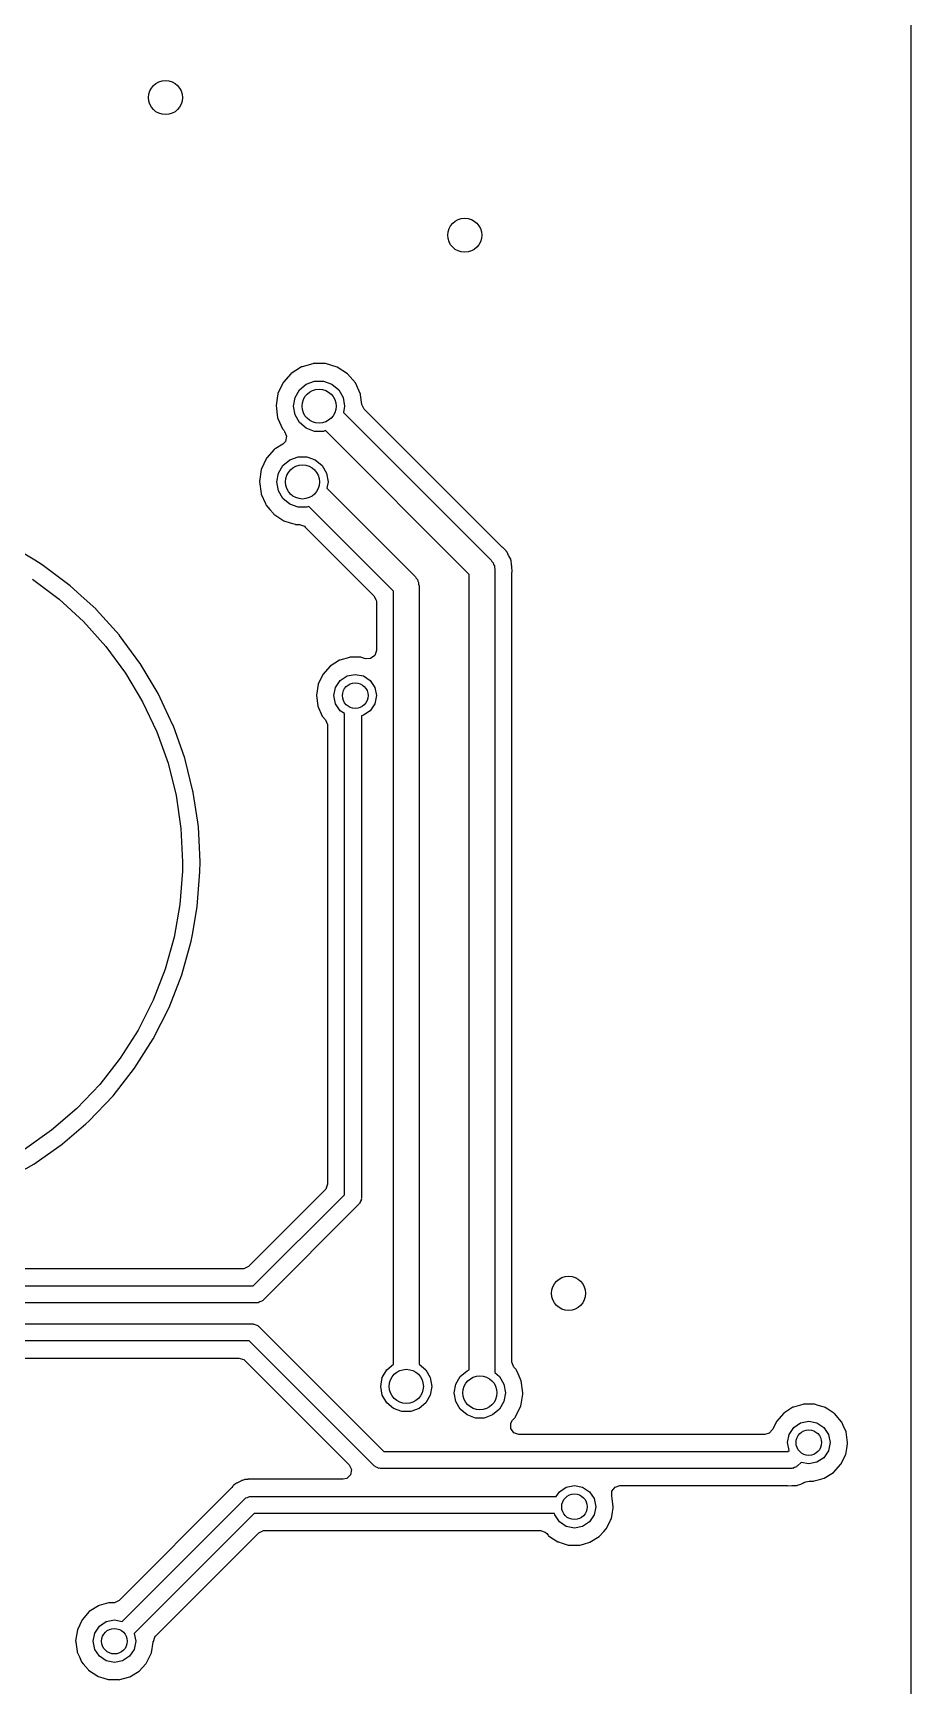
# Model space of a CAD drawing. Extents: x 0.04 to 2.01, y 0.04 to 5.04.
# Drawn here: x 1.604 to 2.01, y 2.149 to 2.912 of the extents above; entities that cross this region are included whole.
import ezdxf

# ---------------------------------------------------------------- set-up
doc = ezdxf.new("R2010")
doc.units = 0
doc.header["$MEASUREMENT"] = 0
doc.layers.add('BLACK', color=7, linetype='CONTINUOUS')

msp = doc.modelspace()

# ---------------------------------------------------------------- linework, layer by layer
at = {"layer": 'BLACK', "linetype": 'CONTINUOUS'}
for p, q in [((2.00982, 3.86016), (2.00982, 0.047923)), ((1.72819, 2.75823), (1.72342, 2.75522)), ((1.72846, 2.7583), (1.72819, 2.75823)), ((1.73335, 2.7597), (1.72846, 2.7583)), ((1.72846, 2.7583), (1.72846, 2.7583)), ((1.73362, 2.75978), (1.73335, 2.7597)), ((1.73335, 2.7597), (1.73335, 2.7597)), ((1.7339, 2.75978), (1.73362, 2.75978)), ((1.73599, 2.75976), (1.7339, 2.75978)), ((1.7339, 2.75978), (1.7339, 2.75978)), ((1.73927, 2.75974), (1.73599, 2.75976)), ((1.74467, 2.75813), (1.73927, 2.75974)), ((1.74941, 2.75506), (1.74467, 2.75813)), ((1.71968, 2.75098), (1.71729, 2.74588)), ((1.71987, 2.75119), (1.71968, 2.75098)), ((1.72324, 2.75501), (1.71987, 2.75119)), ((1.71987, 2.75119), (1.71987, 2.75119)), ((1.72342, 2.75522), (1.72324, 2.75501)), ((1.72324, 2.75501), (1.72324, 2.75501)), ((1.72728, 2.74765), (1.73042, 2.75028)), ((1.73042, 2.75028), (1.73427, 2.75169)), ((1.73427, 2.75169), (1.73837, 2.75169)), ((1.73837, 2.75169), (1.74223, 2.75028)), ((1.74223, 2.75028), (1.74537, 2.74765)), ((1.75309, 2.75078), (1.74941, 2.75506)), ((1.75543, 2.74564), (1.75309, 2.75078)), ((1.71713, 2.74491), (1.71642, 2.7403)), ((1.71724, 2.7456), (1.71713, 2.74491)), ((1.71729, 2.74588), (1.71724, 2.7456)), ((1.71724, 2.7456), (1.71724, 2.7456)), ((1.72451, 2.74006), (1.72522, 2.74409)), ((1.72522, 2.74409), (1.72728, 2.74765)), ((1.74537, 2.74765), (1.74742, 2.74409)), ((1.74742, 2.74409), (1.74813, 2.74006)), ((1.75547, 2.74537), (1.75543, 2.74564)), ((1.75611, 2.74088), (1.75547, 2.74537)), ((1.71642, 2.7403), (1.71715, 2.7347)), ((1.72522, 2.73602), (1.72451, 2.74006)), ((1.72728, 2.73246), (1.72522, 2.73602)), ((1.74813, 2.74006), (1.74762, 2.73711)), ((1.74762, 2.73711), (1.8158, 2.66893)), ((1.75721, 2.73868), (1.75611, 2.74088)), ((1.82112, 2.67478), (1.75721, 2.73868)), ((1.71715, 2.7347), (1.71726, 2.73445)), ((1.71726, 2.73445), (1.71726, 2.73445)), ((1.71726, 2.73445), (1.71731, 2.73434)), ((1.71731, 2.73434), (1.71942, 2.72954)), ((1.71942, 2.72954), (1.71995, 2.7289)), ((1.71995, 2.7289), (1.72041, 2.72836)), ((1.72041, 2.72836), (1.72131, 2.72613)), ((1.73042, 2.72983), (1.72728, 2.73246)), ((1.73427, 2.72842), (1.73042, 2.72983)), ((1.73837, 2.72842), (1.73427, 2.72842)), ((1.73927, 2.72875), (1.73837, 2.72842)), ((1.80572, 2.66231), (1.73927, 2.72875)), ((1.71556, 2.71998), (1.71219, 2.71617)), ((1.71575, 2.72019), (1.71556, 2.71998)), ((1.71556, 2.71998), (1.71556, 2.71998)), ((1.71598, 2.72034), (1.71575, 2.72019)), ((1.7195, 2.72256), (1.71598, 2.72034)), ((1.72073, 2.72379), (1.7195, 2.72256)), ((1.72131, 2.72613), (1.72073, 2.72379)), ((1.71201, 2.71596), (1.70961, 2.71085)), ((1.71219, 2.71617), (1.71201, 2.71596)), ((1.71219, 2.71617), (1.71219, 2.71617)), ((1.71755, 2.70907), (1.7196, 2.71262)), ((1.7196, 2.71262), (1.72274, 2.71526)), ((1.72274, 2.71526), (1.7266, 2.71666)), ((1.7266, 2.71666), (1.7307, 2.71666)), ((1.7307, 2.71666), (1.73456, 2.71526)), ((1.73456, 2.71526), (1.7377, 2.71262)), ((1.7377, 2.71262), (1.73975, 2.70907)), ((1.70961, 2.71085), (1.70874, 2.70527)), ((1.70874, 2.70527), (1.70948, 2.69967)), ((1.71684, 2.70503), (1.71755, 2.70907)), ((1.71755, 2.70099), (1.71684, 2.70503)), ((1.73975, 2.70907), (1.74046, 2.70503)), ((1.74046, 2.70503), (1.73994, 2.70209)), ((1.70948, 2.69967), (1.70959, 2.69942)), ((1.70959, 2.69942), (1.70959, 2.69942)), ((1.70959, 2.69942), (1.71149, 2.69509)), ((1.7196, 2.69744), (1.71755, 2.70099)), ((1.72274, 2.6948), (1.7196, 2.69744)), ((1.73994, 2.70209), (1.7808, 2.66123)), ((1.71149, 2.69509), (1.71175, 2.69451)), ((1.71175, 2.69451), (1.71356, 2.69235)), ((1.71356, 2.69235), (1.7152, 2.6904)), ((1.7152, 2.6904), (1.7152, 2.6904)), ((1.7152, 2.6904), (1.71538, 2.69019)), ((1.71538, 2.69019), (1.72008, 2.68706)), ((1.7266, 2.6934), (1.72274, 2.6948)), ((1.7307, 2.6934), (1.7266, 2.6934)), ((1.7316, 2.69372), (1.7307, 2.6934)), ((1.77072, 2.65461), (1.7316, 2.69372)), ((1.72008, 2.68706), (1.72292, 2.68617)), ((1.72292, 2.68617), (1.7252, 2.68546)), ((1.7252, 2.68546), (1.7252, 2.68546)), ((1.7252, 2.68546), (1.72547, 2.68538)), ((1.72547, 2.68538), (1.72691, 2.68535)), ((1.72691, 2.68535), (1.72728, 2.68534)), ((1.72728, 2.68534), (1.72955, 2.68456)), ((1.72955, 2.68456), (1.72996, 2.6842)), ((1.72996, 2.6842), (1.76168, 2.65248)), ((1.60499, 2.66882), (1.59458, 2.67512)), ((1.82123, 2.67467), (1.82112, 2.67478)), ((1.82244, 2.67355), (1.82123, 2.67467)), ((1.60834, 2.66679), (1.60499, 2.66882)), ((1.60841, 2.66674), (1.60834, 2.66679)), ((1.6139, 2.66263), (1.60841, 2.66674)), ((1.60841, 2.66674), (1.60841, 2.66674)), ((1.8158, 2.66893), (1.81619, 2.66826)), ((1.81619, 2.66826), (1.81674, 2.66771)), ((1.81674, 2.66771), (1.81694, 2.66696)), ((1.81694, 2.66696), (1.81733, 2.66628)), ((1.81733, 2.66628), (1.81733, 2.66551)), ((1.82268, 2.67333), (1.82244, 2.67355)), ((1.82244, 2.67355), (1.82244, 2.67355)), ((1.8228, 2.67311), (1.82268, 2.67333)), ((1.82283, 2.67307), (1.8228, 2.67311)), ((1.82288, 2.67302), (1.82283, 2.67307)), ((1.82294, 2.67296), (1.82288, 2.67302)), ((1.82307, 2.6728), (1.82294, 2.67296)), ((1.82317, 2.67258), (1.82307, 2.6728)), ((1.82388, 2.67111), (1.82317, 2.67258)), ((1.82317, 2.67258), (1.82317, 2.67258)), ((1.82396, 2.67094), (1.82388, 2.67111)), ((1.82486, 2.66929), (1.82396, 2.67094)), ((1.82491, 2.66899), (1.82486, 2.66929)), ((1.82492, 2.66893), (1.82491, 2.66899)), ((1.82506, 2.66866), (1.82492, 2.66893)), ((1.82527, 2.66684), (1.82506, 2.66866)), ((1.82528, 2.66679), (1.82527, 2.66684)), ((1.8253, 2.66661), (1.82528, 2.66679)), ((1.82539, 2.66606), (1.8253, 2.66661)), ((1.82542, 2.6659), (1.82539, 2.66606)), ((1.82539, 2.66606), (1.82539, 2.66606)), ((1.60381, 2.66008), (1.61613, 2.65087)), ((1.62129, 2.6571), (1.6139, 2.66263)), ((1.7808, 2.66123), (1.78119, 2.66056)), ((1.78119, 2.66056), (1.78174, 2.66001)), ((1.78174, 2.66001), (1.78194, 2.65926)), ((1.78194, 2.65926), (1.78233, 2.65858)), ((1.78233, 2.65858), (1.78233, 2.65781)), ((1.80572, 2.29465), (1.80572, 2.66231)), ((1.81733, 2.66551), (1.81753, 2.66476)), ((1.81753, 2.66476), (1.81753, 2.29344)), ((1.82542, 2.66574), (1.82542, 2.6659)), ((1.82543, 2.66558), (1.82542, 2.66574)), ((1.82542, 2.66287), (1.82551, 2.66369)), ((1.82542, 2.29852), (1.82542, 2.66287)), ((1.82545, 2.66535), (1.82543, 2.66558)), ((1.82543, 2.66558), (1.82543, 2.66558)), ((1.8256, 2.6641), (1.82545, 2.66535)), ((1.82551, 2.66369), (1.82553, 2.66378)), ((1.82553, 2.66378), (1.8256, 2.6641)), ((1.61613, 2.65087), (1.62749, 2.64049)), ((1.62136, 2.65704), (1.62129, 2.6571)), ((1.62629, 2.65253), (1.62136, 2.65704)), ((1.62136, 2.65704), (1.62136, 2.65704)), ((1.63323, 2.6462), (1.62629, 2.65253)), ((1.76168, 2.65248), (1.76277, 2.65033)), ((1.77072, 2.29728), (1.77072, 2.65461)), ((1.78233, 2.65781), (1.78253, 2.65706)), ((1.78253, 2.65706), (1.78253, 2.29728)), ((1.6333, 2.64613), (1.63323, 2.6462)), ((1.64252, 2.63588), (1.6333, 2.64613)), ((1.76277, 2.65033), (1.76282, 2.64972)), ((1.76282, 2.64972), (1.76282, 2.6271)), ((1.62749, 2.64049), (1.63779, 2.62906)), ((1.64406, 2.63417), (1.64252, 2.63588)), ((1.63779, 2.62906), (1.64692, 2.61668)), ((1.64411, 2.6341), (1.64406, 2.63417)), ((1.65351, 2.62136), (1.64411, 2.6341)), ((1.65366, 2.62115), (1.65351, 2.62136)), ((1.66194, 2.60726), (1.65366, 2.62115)), ((1.7457, 2.62264), (1.74141, 2.61993)), ((1.74597, 2.62271), (1.7457, 2.62264)), ((1.75032, 2.62396), (1.74597, 2.62271)), ((1.74597, 2.62271), (1.74597, 2.62271)), ((1.75059, 2.62403), (1.75032, 2.62396)), ((1.75032, 2.62396), (1.75032, 2.62396)), ((1.75087, 2.62403), (1.75059, 2.62403)), ((1.75265, 2.62402), (1.75087, 2.62403)), ((1.75567, 2.624), (1.75265, 2.62402)), ((1.75593, 2.62392), (1.75567, 2.624)), ((1.75781, 2.62336), (1.75593, 2.62392)), ((1.75593, 2.62392), (1.75593, 2.62392)), ((1.76013, 2.62339), (1.75781, 2.62336)), ((1.76208, 2.6248), (1.76013, 2.62339)), ((1.76282, 2.6271), (1.76208, 2.6248)), ((1.64692, 2.61668), (1.65479, 2.60346)), ((1.73804, 2.61612), (1.73588, 2.61152)), ((1.74141, 2.61993), (1.73804, 2.61612)), ((1.74393, 2.61005), (1.74606, 2.61324)), ((1.74606, 2.61324), (1.74925, 2.61537)), ((1.74925, 2.61537), (1.75302, 2.61612)), ((1.75302, 2.61612), (1.75679, 2.61537)), ((1.75679, 2.61537), (1.75998, 2.61324)), ((1.75998, 2.61324), (1.76211, 2.61005)), ((1.66479, 2.60121), (1.66194, 2.60726)), ((1.73588, 2.61152), (1.7351, 2.6065)), ((1.7351, 2.6065), (1.73576, 2.60146)), ((1.74318, 2.60628), (1.74393, 2.61005)), ((1.74393, 2.60251), (1.74318, 2.60628)), ((1.76211, 2.61005), (1.76286, 2.60628)), ((1.76286, 2.60628), (1.76211, 2.60251)), ((1.65479, 2.60346), (1.66135, 2.58954)), ((1.66879, 2.59271), (1.66479, 2.60121)), ((1.73576, 2.60146), (1.73781, 2.59681)), ((1.74606, 2.59932), (1.74393, 2.60251)), ((1.74803, 2.598), (1.74606, 2.59932)), ((1.74803, 2.37565), (1.74803, 2.598)), ((1.75998, 2.59932), (1.75679, 2.59719)), ((1.76211, 2.60251), (1.75998, 2.59932)), ((1.66883, 2.59262), (1.66879, 2.59271)), ((1.66879, 2.59271), (1.66879, 2.59271)), ((1.67425, 2.57738), (1.66883, 2.59262)), ((1.73781, 2.59681), (1.73922, 2.59513)), ((1.73922, 2.59513), (1.74013, 2.59289)), ((1.74013, 2.59289), (1.74014, 2.59262)), ((1.74014, 2.59262), (1.74014, 2.38053)), ((1.75679, 2.59719), (1.75591, 2.59701)), ((1.75591, 2.59701), (1.75591, 2.37402)), ((1.66135, 2.58954), (1.66651, 2.57504)), ((1.66651, 2.57504), (1.67023, 2.56012)), ((1.67442, 2.57674), (1.67425, 2.57738)), ((1.67804, 2.5622), (1.67442, 2.57674)), ((1.67023, 2.56012), (1.67248, 2.54489)), ((1.67817, 2.56169), (1.67804, 2.5622)), ((1.67818, 2.56159), (1.67817, 2.56169)), ((1.68021, 2.54785), (1.67818, 2.56159)), ((1.67818, 2.56159), (1.67818, 2.56159)), ((1.67248, 2.54489), (1.67323, 2.52953)), ((1.68053, 2.54568), (1.68021, 2.54785)), ((1.68054, 2.54559), (1.68053, 2.54568)), ((1.68084, 2.5394), (1.68054, 2.54559)), ((1.68054, 2.54559), (1.68054, 2.54559)), ((1.68132, 2.52953), (1.68084, 2.5394)), ((1.67323, 2.52953), (1.67317, 2.52513)), ((1.68126, 2.5249), (1.68132, 2.52953)), ((1.67317, 2.52513), (1.67199, 2.50979)), ((1.68002, 2.50878), (1.68126, 2.5249)), ((1.67199, 2.50979), (1.66931, 2.49464)), ((1.67776, 2.49596), (1.68, 2.50868)), ((1.68, 2.50868), (1.68002, 2.50878)), ((1.68, 2.50868), (1.68, 2.50868)), ((1.66931, 2.49464), (1.66518, 2.47982)), ((1.67286, 2.47726), (1.67721, 2.49284)), ((1.67721, 2.49284), (1.67776, 2.49596)), ((1.66518, 2.47982), (1.65961, 2.46547)), ((1.66701, 2.46218), (1.67286, 2.47726)), ((1.65961, 2.46547), (1.65268, 2.45174)), ((1.65971, 2.44774), (1.66701, 2.46218)), ((1.65268, 2.45174), (1.64443, 2.43875)), ((1.65105, 2.43409), (1.65971, 2.44774)), ((1.64443, 2.43875), (1.63496, 2.42663)), ((1.64109, 2.42134), (1.65105, 2.43409)), ((1.63496, 2.42663), (1.62435, 2.41548)), ((1.62435, 2.41548), (1.6127, 2.40543)), ((1.62993, 2.40962), (1.64109, 2.42134)), ((1.61776, 2.39912), (1.62854, 2.40842)), ((1.62854, 2.40842), (1.62993, 2.40962)), ((1.6127, 2.40543), (1.60013, 2.39656)), ((1.60554, 2.39049), (1.61761, 2.399)), ((1.61761, 2.399), (1.61769, 2.39905)), ((1.61761, 2.399), (1.61761, 2.399)), ((1.61769, 2.39905), (1.61776, 2.39912)), ((1.61776, 2.39912), (1.61776, 2.39912)), ((1.5904, 2.38174), (1.60447, 2.38973)), ((1.60447, 2.38973), (1.60554, 2.39049)), ((1.739, 2.37777), (1.70375, 2.34253)), ((1.73939, 2.37824), (1.739, 2.37777)), ((1.74014, 2.38053), (1.73939, 2.37824)), ((1.70588, 2.33349), (1.74803, 2.37565)), ((1.75475, 2.37123), (1.71029, 2.32677)), ((1.7549, 2.37151), (1.75475, 2.37123)), ((1.75515, 2.3717), (1.7549, 2.37151)), ((1.75544, 2.37258), (1.75515, 2.3717)), ((1.75586, 2.3734), (1.75544, 2.37258)), ((1.75591, 2.37402), (1.75581, 2.37371)), ((1.75581, 2.37371), (1.75586, 2.3734)), ((1.70099, 2.34139), (1.39323, 2.34139)), ((1.7016, 2.34143), (1.70099, 2.34139)), ((1.70375, 2.34253), (1.7016, 2.34143)), ((1.39112, 2.33349), (1.70588, 2.33349)), ((1.70751, 2.32562), (1.39275, 2.32562)), ((1.70781, 2.32572), (1.70751, 2.32562)), ((1.70812, 2.32567), (1.70781, 2.32572)), ((1.70895, 2.32609), (1.70812, 2.32567)), ((1.70982, 2.32637), (1.70895, 2.32609)), ((1.71001, 2.32663), (1.70982, 2.32637)), ((1.71029, 2.32677), (1.71001, 2.32663)), ((1.40254, 2.31593), (1.70569, 2.31593)), ((1.70569, 2.31593), (1.70599, 2.31583)), ((1.70599, 2.31583), (1.7063, 2.31588)), ((1.7063, 2.31588), (1.70713, 2.31546)), ((1.70713, 2.31546), (1.708, 2.31517)), ((1.708, 2.31517), (1.70819, 2.31492)), ((1.70819, 2.31492), (1.70847, 2.31477)), ((1.70847, 2.31477), (1.76625, 2.25699)), ((1.70406, 2.30805), (1.40417, 2.30805)), ((1.76184, 2.25027), (1.70406, 2.30805)), ((1.54941, 2.30016), (1.69917, 2.30016)), ((1.69917, 2.30016), (1.70147, 2.29941)), ((1.70147, 2.29941), (1.70193, 2.29902)), ((1.70193, 2.29902), (1.75018, 2.25077)), ((1.76552, 2.29109), (1.76757, 2.29465)), ((1.76757, 2.29465), (1.77072, 2.29728)), ((1.78253, 2.29728), (1.78567, 2.29465)), ((1.78567, 2.29465), (1.78772, 2.29109)), ((1.79952, 2.28809), (1.80157, 2.29165)), ((1.80157, 2.29165), (1.80472, 2.29428)), ((1.80472, 2.29428), (1.80572, 2.29465)), ((1.81753, 2.29344), (1.81967, 2.29165)), ((1.81967, 2.29165), (1.82172, 2.28809)), ((1.82543, 2.29819), (1.82542, 2.29852)), ((1.82637, 2.29597), (1.82543, 2.29819)), ((1.82739, 2.29478), (1.82637, 2.29597)), ((1.82751, 2.29453), (1.82739, 2.29478)), ((1.82827, 2.29285), (1.82751, 2.29453)), ((1.82751, 2.29453), (1.82751, 2.29453)), ((1.82973, 2.28964), (1.82827, 2.29285)), ((1.76481, 2.28706), (1.76552, 2.29109)), ((1.76552, 2.28302), (1.76481, 2.28706)), ((1.78772, 2.29109), (1.78843, 2.28706)), ((1.78843, 2.28706), (1.78772, 2.28302)), ((1.79881, 2.28406), (1.79952, 2.28809)), ((1.79952, 2.28002), (1.79881, 2.28406)), ((1.82172, 2.28809), (1.82243, 2.28406)), ((1.82243, 2.28406), (1.82172, 2.28002)), ((1.83053, 2.28406), (1.82973, 2.28964)), ((1.83052, 2.28357), (1.83053, 2.28406)), ((1.76757, 2.27946), (1.76552, 2.28302)), ((1.77072, 2.27683), (1.76757, 2.27946)), ((1.77457, 2.27542), (1.77072, 2.27683)), ((1.78253, 2.27683), (1.77867, 2.27542)), ((1.78567, 2.27946), (1.78253, 2.27683)), ((1.78772, 2.28302), (1.78567, 2.27946)), ((1.80157, 2.27646), (1.79952, 2.28002)), ((1.80472, 2.27383), (1.80157, 2.27646)), ((1.81967, 2.27646), (1.81653, 2.27383)), ((1.82172, 2.28002), (1.81967, 2.27646)), ((1.82713, 2.27292), (1.82959, 2.278)), ((1.82959, 2.278), (1.82972, 2.27881)), ((1.82972, 2.27881), (1.8305, 2.28342)), ((1.8305, 2.28342), (1.83052, 2.28357)), ((1.8305, 2.28342), (1.8305, 2.28342)), ((1.95531, 2.27741), (1.95101, 2.2747)), ((1.95557, 2.27749), (1.95531, 2.27741)), ((1.95992, 2.27873), (1.95557, 2.27749)), ((1.95557, 2.27749), (1.95557, 2.27749)), ((1.96019, 2.27881), (1.95992, 2.27873)), ((1.95992, 2.27873), (1.95992, 2.27873)), ((1.96047, 2.27881), (1.96019, 2.27881)), ((1.96225, 2.2788), (1.96047, 2.27881)), ((1.96527, 2.27878), (1.96225, 2.2788)), ((1.96694, 2.27828), (1.96527, 2.27878)), ((1.96987, 2.2774), (1.96694, 2.27828)), ((1.97014, 2.27732), (1.96987, 2.2774)), ((1.96987, 2.2774), (1.96987, 2.2774)), ((1.97135, 2.27654), (1.97014, 2.27732)), ((1.97417, 2.27471), (1.97135, 2.27654)), ((1.77867, 2.27542), (1.77457, 2.27542)), ((1.80857, 2.27242), (1.80472, 2.27383)), ((1.81267, 2.27242), (1.80857, 2.27242)), ((1.81653, 2.27383), (1.81267, 2.27242)), ((1.82493, 2.26999), (1.82575, 2.2714)), ((1.82493, 2.26758), (1.82493, 2.26999)), ((1.82575, 2.2714), (1.82694, 2.27272)), ((1.82694, 2.27272), (1.82713, 2.27292)), ((1.94765, 2.27089), (1.94596, 2.2673)), ((1.95101, 2.2747), (1.94765, 2.27089)), ((1.95566, 2.26801), (1.95886, 2.27015)), ((1.95886, 2.27015), (1.96262, 2.2709)), ((1.96262, 2.2709), (1.96639, 2.27015)), ((1.96639, 2.27015), (1.96958, 2.26801)), ((1.9744, 2.27456), (1.97417, 2.27471)), ((1.97417, 2.27471), (1.97417, 2.27471)), ((1.97458, 2.27435), (1.9744, 2.27456)), ((1.97521, 2.27362), (1.97458, 2.27435)), ((1.97458, 2.27435), (1.97458, 2.27435)), ((1.97772, 2.27071), (1.97521, 2.27362)), ((1.97783, 2.27046), (1.97772, 2.27071)), ((1.9785, 2.26898), (1.97783, 2.27046)), ((1.97783, 2.27046), (1.97783, 2.27046)), ((1.97982, 2.26608), (1.9785, 2.26898)), ((1.82635, 2.26563), (1.82493, 2.26758)), ((1.82864, 2.26489), (1.82635, 2.26563)), ((1.94235, 2.26489), (1.82864, 2.26489)), ((1.94423, 2.26537), (1.94235, 2.26489)), ((1.94588, 2.26713), (1.94423, 2.26537)), ((1.94596, 2.2673), (1.94588, 2.26713)), ((1.95278, 2.26106), (1.95353, 2.26482)), ((1.95353, 2.26482), (1.95566, 2.26801)), ((1.96958, 2.26801), (1.97172, 2.26482)), ((1.97172, 2.26482), (1.97246, 2.26106)), ((1.98054, 2.26106), (1.97982, 2.26608)), ((1.76625, 2.25699), (1.95299, 2.25699)), ((1.95349, 2.25749), (1.95278, 2.26106)), ((1.95299, 2.25699), (1.95349, 2.25749)), ((1.96958, 2.2541), (1.96639, 2.25196)), ((1.97172, 2.25729), (1.96958, 2.2541)), ((1.97246, 2.26106), (1.97172, 2.25729)), ((1.97748, 2.25104), (1.97969, 2.25561)), ((1.97969, 2.25561), (1.98015, 2.25833)), ((1.98015, 2.25833), (1.98051, 2.26047)), ((1.98051, 2.26047), (1.98054, 2.26062)), ((1.98051, 2.26047), (1.98051, 2.26047)), ((1.98054, 2.26062), (1.98054, 2.26106)), ((1.75089, 2.24624), (1.74919, 2.24454)), ((1.75018, 2.25077), (1.75127, 2.24862)), ((1.75127, 2.24862), (1.75089, 2.24624)), ((1.76212, 2.25013), (1.76184, 2.25027)), ((1.76231, 2.24987), (1.76212, 2.25013)), ((1.76318, 2.24959), (1.76231, 2.24987)), ((1.76401, 2.24917), (1.76318, 2.24959)), ((1.76432, 2.24922), (1.76401, 2.24917)), ((1.76462, 2.24912), (1.76432, 2.24922)), ((1.95462, 2.24912), (1.76462, 2.24912)), ((1.95492, 2.24922), (1.95462, 2.24912)), ((1.95524, 2.24917), (1.95492, 2.24922)), ((1.95606, 2.24959), (1.95524, 2.24917)), ((1.95694, 2.24987), (1.95606, 2.24959)), ((1.95712, 2.25013), (1.95694, 2.24987)), ((1.95741, 2.25027), (1.95712, 2.25013)), ((1.95906, 2.25192), (1.95741, 2.25027)), ((1.96262, 2.25121), (1.95906, 2.25192)), ((1.96639, 2.25196), (1.96262, 2.25121)), ((1.96974, 2.24461), (1.97407, 2.24727)), ((1.97407, 2.24727), (1.97748, 2.25104)), ((1.6956, 2.23989), (1.64388, 2.18817)), ((1.69594, 2.24029), (1.6956, 2.23989)), ((1.69642, 2.24091), (1.69594, 2.24029)), ((1.69664, 2.2412), (1.69642, 2.24091)), ((1.69642, 2.24091), (1.69642, 2.24091)), ((1.69695, 2.24139), (1.69664, 2.2412)), ((1.69766, 2.24195), (1.69695, 2.24139)), ((1.69695, 2.24139), (1.69695, 2.24139)), ((1.69695, 2.24139), (1.69695, 2.24139)), ((1.69784, 2.24213), (1.69766, 2.24195)), ((1.69803, 2.24228), (1.69784, 2.24213)), ((1.69828, 2.24239), (1.69803, 2.24228)), ((1.69899, 2.2427), (1.69828, 2.24239)), ((1.69828, 2.24239), (1.69828, 2.24239)), ((1.6995, 2.24296), (1.69899, 2.2427)), ((1.70009, 2.24332), (1.6995, 2.24296)), ((1.70039, 2.24351), (1.70009, 2.24332)), ((1.70009, 2.24332), (1.70009, 2.24332)), ((1.70084, 2.2436), (1.70039, 2.24351)), ((1.70166, 2.24385), (1.70084, 2.2436)), ((1.70175, 2.24388), (1.70166, 2.24385)), ((1.70208, 2.24402), (1.70175, 2.24388)), ((1.70175, 2.24388), (1.70175, 2.24388)), ((1.70244, 2.24404), (1.70208, 2.24402)), ((1.70325, 2.24407), (1.70244, 2.24404)), ((1.70244, 2.24404), (1.70244, 2.24404)), ((1.70345, 2.24408), (1.70325, 2.24407)), ((1.70362, 2.24411), (1.70345, 2.24408)), ((1.70439, 2.24411), (1.70362, 2.24411)), ((1.70454, 2.24412), (1.70439, 2.24411)), ((1.70511, 2.24414), (1.70454, 2.24412)), ((1.70648, 2.24419), (1.70511, 2.24414)), ((1.70667, 2.24413), (1.70648, 2.24419)), ((1.70683, 2.24411), (1.70667, 2.24413)), ((1.74742, 2.24411), (1.70683, 2.24411)), ((1.74919, 2.24454), (1.74742, 2.24411)), ((1.84593, 2.23622), (1.84737, 2.23838)), ((1.84737, 2.23838), (1.85056, 2.24051)), ((1.85056, 2.24051), (1.85433, 2.24126)), ((1.85433, 2.24126), (1.8581, 2.24051)), ((1.8581, 2.24051), (1.86129, 2.23838)), ((1.86129, 2.23838), (1.86342, 2.23519)), ((1.87156, 2.23645), (1.87162, 2.23864)), ((1.87162, 2.23864), (1.8731, 2.24055)), ((1.8731, 2.24055), (1.87529, 2.24122)), ((1.87529, 2.24122), (1.95252, 2.24122)), ((1.95252, 2.24122), (1.95268, 2.24121)), ((1.95268, 2.24121), (1.95286, 2.24115)), ((1.95286, 2.24115), (1.95481, 2.24122)), ((1.95481, 2.24122), (1.95496, 2.24122)), ((1.95496, 2.24122), (1.95572, 2.24122)), ((1.95572, 2.24122), (1.9559, 2.24126)), ((1.9559, 2.24126), (1.9561, 2.24127)), ((1.9561, 2.24127), (1.95673, 2.24129)), ((1.95673, 2.24129), (1.95691, 2.2413)), ((1.95691, 2.2413), (1.95727, 2.24131)), ((1.95727, 2.24131), (1.9576, 2.24146)), ((1.9576, 2.24146), (1.95768, 2.24149)), ((1.9576, 2.24146), (1.9576, 2.24146)), ((1.95768, 2.24149), (1.95851, 2.24174)), ((1.95851, 2.24174), (1.95895, 2.24183)), ((1.95895, 2.24183), (1.95985, 2.24238)), ((1.95985, 2.24238), (1.96035, 2.24264)), ((1.96035, 2.24264), (1.96118, 2.243)), ((1.96118, 2.243), (1.96279, 2.24331)), ((1.96279, 2.24331), (1.96456, 2.24328)), ((1.96456, 2.24328), (1.96456, 2.24328)), ((1.96456, 2.24328), (1.96484, 2.24327)), ((1.96484, 2.24327), (1.9651, 2.24335)), ((1.9651, 2.24335), (1.96759, 2.24402)), ((1.9651, 2.24335), (1.9651, 2.24335)), ((1.96759, 2.24402), (1.96974, 2.24461)), ((1.6453, 2.17842), (1.70194, 2.23507)), ((1.70194, 2.23507), (1.70222, 2.23521)), ((1.70222, 2.23521), (1.70241, 2.23547)), ((1.70241, 2.23547), (1.70329, 2.23575)), ((1.70329, 2.23575), (1.70411, 2.23617)), ((1.70411, 2.23617), (1.70442, 2.23612)), ((1.70442, 2.23612), (1.70472, 2.23622)), ((1.70472, 2.23622), (1.84593, 2.23622)), ((1.86342, 2.23519), (1.86417, 2.23142)), ((1.86417, 2.23142), (1.86342, 2.22765)), ((1.87225, 2.23142), (1.87153, 2.23645)), ((1.87153, 2.23645), (1.87156, 2.23645)), ((1.8719, 2.22895), (1.87222, 2.23083)), ((1.87222, 2.23084), (1.87224, 2.23098)), ((1.87222, 2.23083), (1.87222, 2.23084)), ((1.87224, 2.23098), (1.87225, 2.23142)), ((1.70636, 2.22835), (1.65087, 2.17286)), ((1.8451, 2.22835), (1.70636, 2.22835)), ((1.84524, 2.22765), (1.8451, 2.22835)), ((1.84737, 2.22446), (1.84524, 2.22765)), ((1.85056, 2.22233), (1.84737, 2.22446)), ((1.86129, 2.22446), (1.8581, 2.22233)), ((1.86342, 2.22765), (1.86129, 2.22446)), ((1.86919, 2.2214), (1.87103, 2.22521)), ((1.87103, 2.22521), (1.87128, 2.22572)), ((1.87128, 2.22572), (1.8714, 2.22597)), ((1.87128, 2.22572), (1.87128, 2.22572)), ((1.8714, 2.22597), (1.8719, 2.22895)), ((1.66079, 2.17162), (1.70848, 2.21931)), ((1.70848, 2.21931), (1.71063, 2.2204)), ((1.71063, 2.2204), (1.71124, 2.22045)), ((1.71124, 2.22045), (1.83856, 2.22045)), ((1.83856, 2.22045), (1.84085, 2.21971)), ((1.84085, 2.21971), (1.84155, 2.21906)), ((1.84155, 2.21906), (1.84221, 2.21828)), ((1.84221, 2.21828), (1.84221, 2.21828)), ((1.84221, 2.21828), (1.84239, 2.21806)), ((1.84239, 2.21806), (1.84662, 2.21525)), ((1.85433, 2.22158), (1.85056, 2.22233)), ((1.8581, 2.22233), (1.85433, 2.22158)), ((1.86145, 2.21498), (1.86578, 2.21763)), ((1.86578, 2.21763), (1.86794, 2.22003)), ((1.86794, 2.22003), (1.869, 2.2212)), ((1.869, 2.2212), (1.86919, 2.2214)), ((1.869, 2.2212), (1.869, 2.2212)), ((1.84662, 2.21525), (1.84688, 2.21517)), ((1.84688, 2.21517), (1.84688, 2.21517)), ((1.84688, 2.21517), (1.84863, 2.21462)), ((1.84863, 2.21462), (1.85147, 2.21373)), ((1.85147, 2.21373), (1.85401, 2.21369)), ((1.85401, 2.21369), (1.85627, 2.21365)), ((1.85627, 2.21365), (1.85627, 2.21365)), ((1.85627, 2.21365), (1.85655, 2.21364)), ((1.85655, 2.21364), (1.85681, 2.21371)), ((1.85681, 2.21371), (1.85846, 2.21416)), ((1.85681, 2.21371), (1.85681, 2.21371)), ((1.85846, 2.21416), (1.86145, 2.21498)), ((1.63442, 2.18565), (1.63012, 2.18294)), ((1.63468, 2.18572), (1.63442, 2.18565)), ((1.63903, 2.18697), (1.63468, 2.18572)), ((1.63468, 2.18572), (1.63468, 2.18572)), ((1.6393, 2.18704), (1.63903, 2.18697)), ((1.63903, 2.18697), (1.63903, 2.18697)), ((1.63958, 2.18704), (1.6393, 2.18704)), ((1.63967, 2.18704), (1.63958, 2.18704)), ((1.6411, 2.18703), (1.63967, 2.18704)), ((1.64174, 2.18708), (1.6411, 2.18703)), ((1.64388, 2.18817), (1.64174, 2.18708)), ((1.62676, 2.17913), (1.6246, 2.17453)), ((1.63012, 2.18294), (1.62676, 2.17913)), ((1.63477, 2.17625), (1.63797, 2.17838)), ((1.63797, 2.17838), (1.64173, 2.17913)), ((1.64173, 2.17913), (1.6453, 2.17842)), ((1.6246, 2.17453), (1.62382, 2.16951)), ((1.62382, 2.16951), (1.62385, 2.16923)), ((1.63189, 2.16929), (1.63264, 2.17306)), ((1.63264, 2.17306), (1.63477, 2.17625)), ((1.65087, 2.17286), (1.65157, 2.16929)), ((1.65973, 2.16915), (1.66042, 2.17119)), ((1.66042, 2.17119), (1.66079, 2.17162)), ((1.62385, 2.16923), (1.62385, 2.16923)), ((1.62385, 2.16923), (1.6239, 2.16885)), ((1.6239, 2.16885), (1.62447, 2.16447)), ((1.62447, 2.16447), (1.62459, 2.16422)), ((1.62459, 2.16422), (1.62459, 2.16422)), ((1.62459, 2.16422), (1.62553, 2.16208)), ((1.62553, 2.16208), (1.62652, 2.15982)), ((1.63264, 2.16552), (1.63189, 2.16929)), ((1.63477, 2.16233), (1.63264, 2.16552)), ((1.63797, 2.1602), (1.63477, 2.16233)), ((1.64869, 2.16233), (1.6455, 2.1602)), ((1.65083, 2.16552), (1.64869, 2.16233)), ((1.65157, 2.16929), (1.65083, 2.16552)), ((1.65659, 2.15927), (1.6588, 2.16384)), ((1.6588, 2.16384), (1.65965, 2.16885)), ((1.65965, 2.169), (1.65966, 2.16915)), ((1.65965, 2.16885), (1.65965, 2.169)), ((1.65966, 2.16915), (1.65973, 2.16915)), ((1.62652, 2.15982), (1.62734, 2.15885)), ((1.62734, 2.15885), (1.62961, 2.15615)), ((1.62961, 2.15615), (1.62961, 2.15615)), ((1.62961, 2.15615), (1.62979, 2.15593)), ((1.62979, 2.15593), (1.63402, 2.15312)), ((1.64173, 2.15945), (1.63797, 2.1602)), ((1.6455, 2.1602), (1.64173, 2.15945)), ((1.64885, 2.15285), (1.65318, 2.1555)), ((1.65318, 2.1555), (1.6562, 2.15885)), ((1.6562, 2.15885), (1.6564, 2.15907)), ((1.6564, 2.15907), (1.65659, 2.15927)), ((1.6564, 2.15907), (1.6564, 2.15907)), ((1.63402, 2.15312), (1.63428, 2.15304)), ((1.63428, 2.15304), (1.63428, 2.15304)), ((1.63428, 2.15304), (1.63644, 2.15236)), ((1.63644, 2.15236), (1.63887, 2.1516)), ((1.63887, 2.1516), (1.64141, 2.15156)), ((1.64141, 2.15156), (1.64367, 2.15152)), ((1.64367, 2.15152), (1.64367, 2.15152)), ((1.64367, 2.15152), (1.64395, 2.15151)), ((1.64395, 2.15151), (1.64421, 2.15158)), ((1.64421, 2.15158), (1.64587, 2.15203)), ((1.64421, 2.15158), (1.64421, 2.15158)), ((1.64587, 2.15203), (1.64885, 2.15285))]:
    msp.add_line(p, q, dxfattribs=at)
at = {"layer": 'BLACK'}
for centre, radius in [((1.66535, 2.88266), 0.007874), ((1.80362, 2.81906), 0.007874), ((1.73632, 2.74006), 0.007874), ((1.72865, 2.70503), 0.007874), ((1.75302, 2.60628), 0.005906), ((1.85162, 2.33006), 0.007874), ((1.77662, 2.28706), 0.007874), ((1.81062, 2.28406), 0.007874), ((1.96262, 2.26106), 0.005906), ((1.85433, 2.23142), 0.005906), ((1.64173, 2.16929), 0.005906)]:
    msp.add_circle(centre, radius, dxfattribs=at)

doc.saveas('drawing.dxf')
